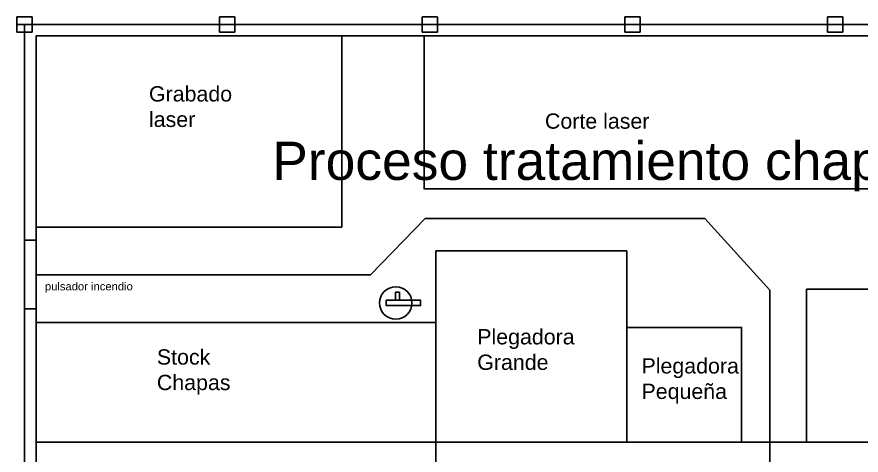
# Model space of a CAD drawing. Header units: millimetres. Extents: x 3051.7 to 3117.6, y 1576.4 to 1673.3.
# Drawn here: x 3076.34 to 3098.42, y 1618.59 to 1630.06 of the extents above; entities that cross this region are included whole.
import ezdxf

# ---------------------------------------------------------------- set-up
doc = ezdxf.new("R2010")
doc.units = ezdxf.units.MM
for name, color, linetype in [('AR_Maquinas', 140, 'Continuous'), ('Estructura', 9, 'Continuous'), ('Evacuacion 1er piso', 90, 'Continuous'), ('Zonas_Fabrica', 10, 'Continuous')]:
    doc.layers.add(name, color=color, linetype=linetype)
doc.styles.get("Standard").update_dxf_attribs({"font": 'arial.ttf'})

msp = doc.modelspace()

# ---------------------------------------------------------------- linework, layer by layer
at = {"layer": 'AR_Maquinas'}
for p, q in [((3076.845, 1613.561), (3076.845, 1629.561)), ((3087.297, 1623.936), (3092.297, 1623.936)), ((3087.297, 1618.936), (3087.297, 1623.936)), ((3092.297, 1623.936), (3092.297, 1618.936)), ((3092.297, 1618.936), (3087.297, 1618.936))]:
    msp.add_line(p, q, dxfattribs=at)
for points in [[(3084.845, 1624.561), (3084.845, 1629.561), (3076.845, 1629.561), (3076.845, 1624.561), (3084.845, 1624.561)], [(3102.995, 1618.936), (3102.995, 1622.936), (3096.996, 1622.936), (3096.996, 1618.936), (3102.995, 1618.936)], [(3092.297, 1618.936), (3095.297, 1618.936), (3095.297, 1621.936), (3092.297, 1621.936), (3092.297, 1618.936)]]:
    msp.add_lwpolyline(points, dxfattribs=at)
for points in [[(3086.995, 1629.561), (3102.995, 1629.561), (3102.995, 1625.561), (3086.995, 1625.561)], [(3076.845, 1618.936), (3087.297, 1618.936), (3087.297, 1622.063), (3076.845, 1622.063)]]:
    msp.add_lwpolyline(points, close=True, dxfattribs=at)
at = {"layer": 'Estructura'}
for p, q in [((3076.345, 1629.861), (3076.345, 1630.061)), ((3076.345, 1630.061), (3076.745, 1630.061)), ((3076.345, 1629.661), (3076.345, 1629.861)), ((3076.345, 1629.861), (3076.545, 1629.861)), ((3076.545, 1605.861), (3076.545, 1629.861)), ((3076.545, 1629.861), (3113.645, 1629.861)), ((3076.745, 1630.061), (3076.745, 1629.661)), ((3081.645, 1629.861), (3081.645, 1630.061)), ((3081.645, 1630.061), (3082.045, 1630.061)), ((3081.645, 1629.661), (3081.645, 1629.861)), ((3082.045, 1630.061), (3082.045, 1629.661)), ((3086.945, 1629.861), (3086.945, 1630.061)), ((3086.945, 1630.061), (3087.345, 1630.061)), ((3086.945, 1629.661), (3086.945, 1629.861)), ((3087.345, 1630.061), (3087.345, 1629.661)), ((3092.245, 1629.861), (3092.245, 1630.061)), ((3092.245, 1630.061), (3092.645, 1630.061)), ((3092.245, 1629.661), (3092.245, 1629.861)), ((3092.645, 1630.061), (3092.645, 1629.661)), ((3097.545, 1629.861), (3097.545, 1630.061)), ((3097.545, 1630.061), (3097.945, 1630.061)), ((3097.545, 1629.661), (3097.545, 1629.861)), ((3097.945, 1630.061), (3097.945, 1629.661)), ((3076.745, 1629.661), (3076.345, 1629.661)), ((3082.045, 1629.661), (3081.645, 1629.661)), ((3087.345, 1629.661), (3086.945, 1629.661)), ((3092.645, 1629.661), (3092.245, 1629.661)), ((3097.945, 1629.661), (3097.545, 1629.661))]:
    msp.add_line(p, q, dxfattribs=at)
at = {"layer": 'Evacuacion 1er piso'}
msp.add_lwpolyline([(3076.845, 1623.311), (3085.595, 1623.311), (3087.026, 1624.787), (3094.336, 1624.787), (3096.04, 1622.906), (3096.04, 1617.746), (3101.646, 1617.746), (3101.646, 1613.461), (3113.645, 1613.461)], dxfattribs=at)
for points in [[(3076.845, 1622.418), (3076.545, 1622.418), (3076.545, 1624.218), (3076.845, 1624.218)], [(3086.248, 1622.645), (3086.351, 1622.645), (3086.351, 1622.857), (3086.248, 1622.857)], [(3086.005, 1622.645), (3086.903, 1622.645), (3086.903, 1622.509), (3086.005, 1622.509)]]:
    msp.add_lwpolyline(points, close=True, dxfattribs=at)
msp.add_circle((3086.253, 1622.576), 0.424, dxfattribs=at)
at = {"layer": 'Zonas_Fabrica'}
for p, q in [((3087.297, 1618.936), (3076.845, 1618.936)), ((3076.845, 1618.936), (3076.845, 1599.029)), ((3087.297, 1599.029), (3087.297, 1618.936))]:
    msp.add_line(p, q, dxfattribs=at)
msp.add_lwpolyline([(3076.845, 1629.561), (3076.845, 1618.936), (3102.995, 1618.936), (3102.995, 1629.561), (3076.845, 1629.561)], dxfattribs=at)

# ---------------------------------------------------------------- texts
at = {"layer": 'AR_Maquinas', "char_height": 0.4, "attachment_point": 1}
for s, insert in [('Grabado laser', (3079.799, 1628.247)), ('Corte laser', (3090.155, 1627.535)), ('Plegadora Grande', (3088.384, 1621.891)), ('Stock  Chapas', (3080.006, 1621.362)), ('Plegadora Pequeña', (3092.68, 1621.13))]:
    msp.add_mtext_dynamic_manual_height_columns(s, width=2.82228, gutter_width=12.5, heights=[0], dxfattribs=dict(at, insert=insert))
at = {"layer": 'Evacuacion 1er piso', "insert": (3077.077, 1623.115), "char_height": 0.21, "attachment_point": 1}
msp.add_mtext_dynamic_manual_height_columns('pulsador incendio', width=2.66356, gutter_width=12.5, heights=[0.339], dxfattribs=at)
at = {"layer": 'Zonas_Fabrica', "insert": (3083.022, 1626.795), "char_height": 1, "attachment_point": 1}
msp.add_mtext_dynamic_manual_height_columns('Proceso tratamiento chapa', width=17.54415, gutter_width=12.5, heights=[0], dxfattribs=at)

doc.saveas('drawing.dxf')
